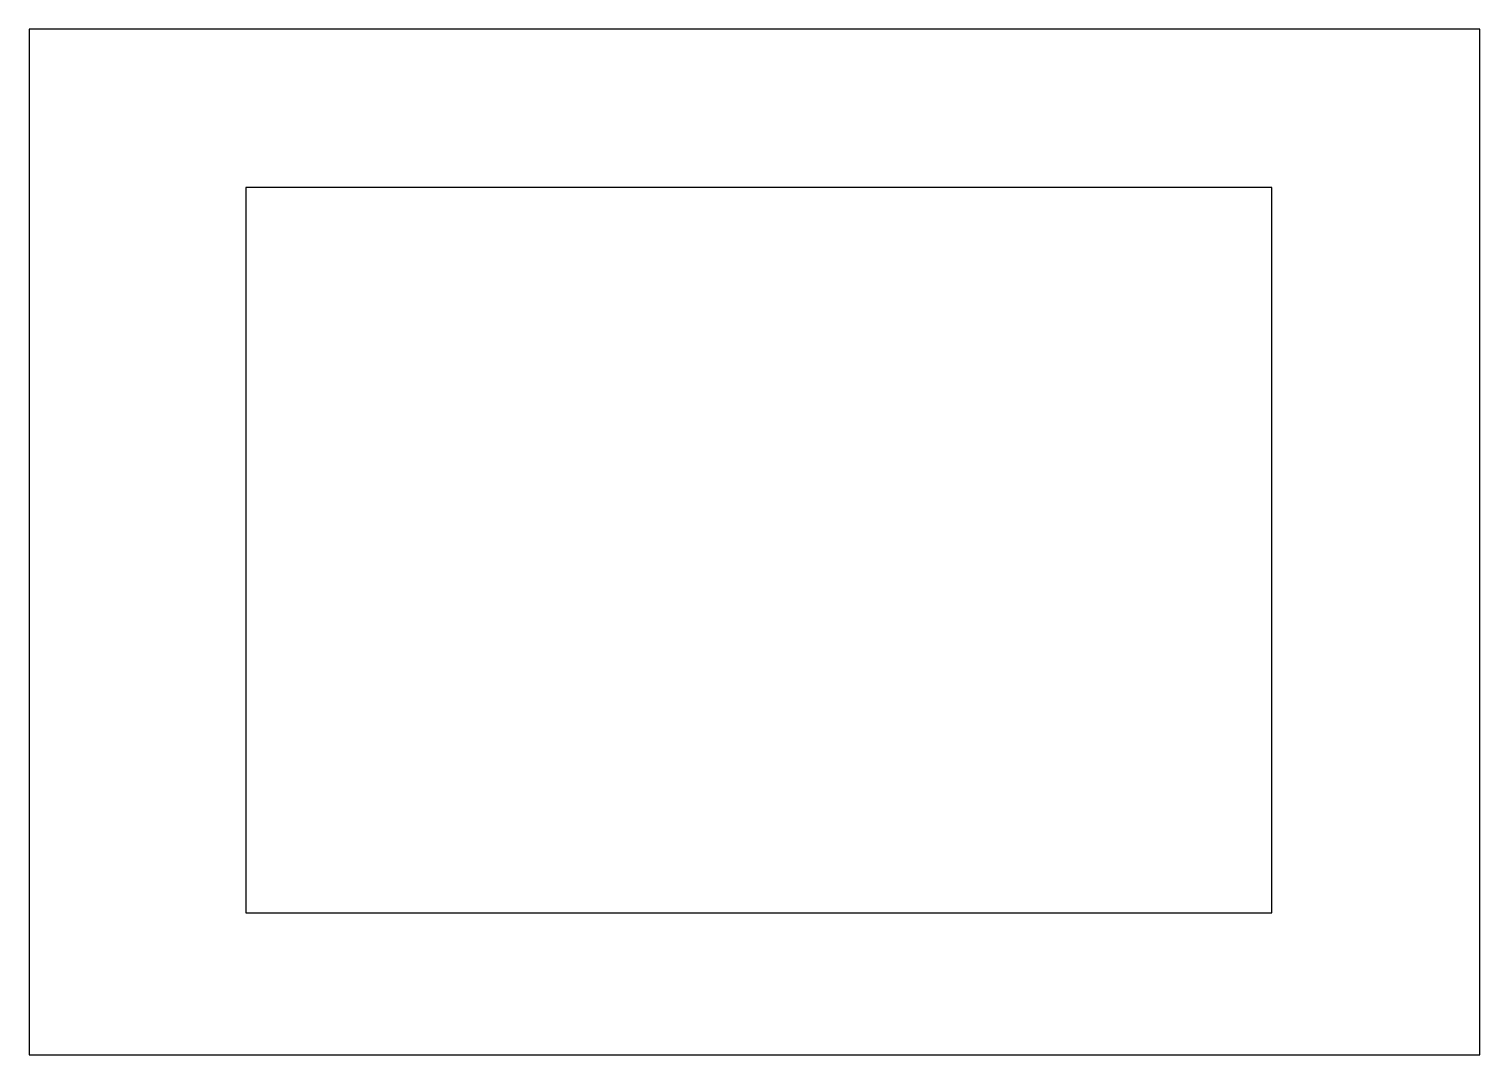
# Model space of a CAD drawing. Header units: millimetres. Extents: x -350 to -53, y 0 to 210.
import ezdxf

# ---------------------------------------------------------------- set-up
doc = ezdxf.new("R2010")
doc.units = ezdxf.units.MM
doc.layers.get('0').update_dxf_attribs({"linetype": 'CONTINUOUS'})

msp = doc.modelspace()

# ---------------------------------------------------------------- linework, layer by layer
for points in [[(-350, 210), (-350, 0), (-53, 0), (-53, 210)], [(-305.64, 177.57), (-305.64, 29.07), (-95.64, 29.07), (-95.64, 177.57)]]:
    msp.add_lwpolyline(points, close=True)

doc.saveas('drawing.dxf')
